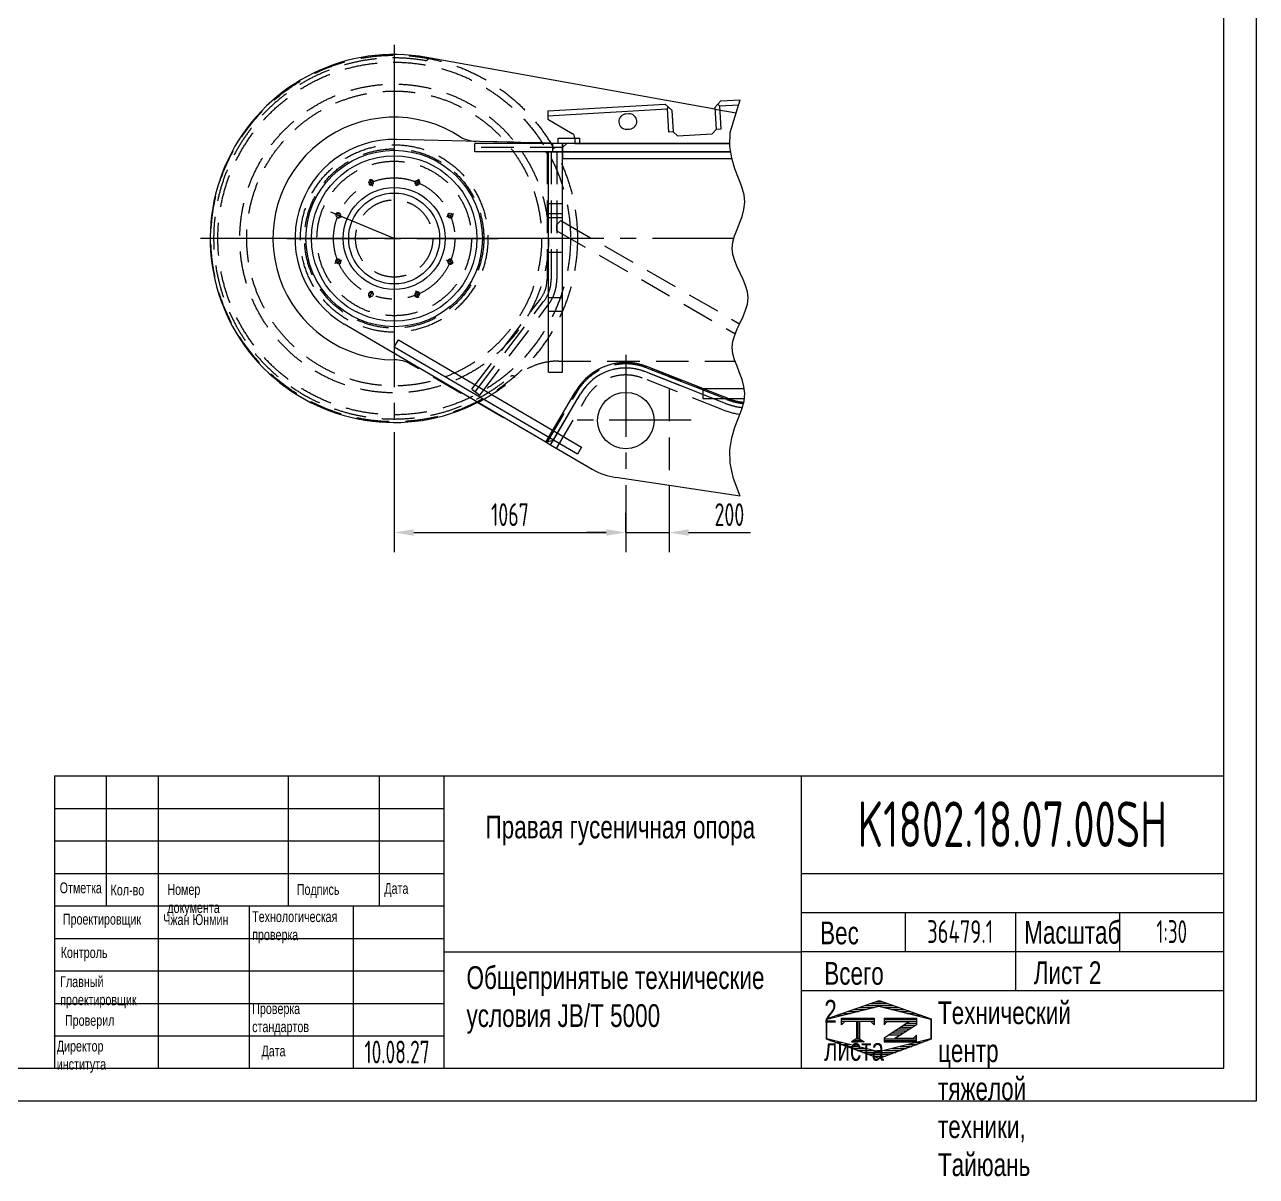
# Model space of a CAD drawing. Header units: millimetres. Extents: x 0 to 12600, y -348 to 8910.
# Drawn here: x 6923 to 12600, y -348 to 4960 of the extents above; entities that cross this region are included whole.
import ezdxf
from ezdxf.enums import TextEntityAlignment as Align

# ---------------------------------------------------------------- set-up
doc = ezdxf.new("R2010")
doc.units = ezdxf.units.MM
doc.header["$LTSCALE"] = 300
doc.linetypes.add('F', pattern=[0.75, 0.5, -0.25])
doc.linetypes.add('G', pattern=[2, 1.25, -0.25, 0.25, -0.25])
for name, color, linetype in [('01', 7, 'Continuous'), ('02', 1, 'Continuous'), ('04', 2, 'F'), ('05', 4, 'G'), ('08', 1, 'Continuous'), ('11', 3, 'Continuous'), ('THICK', 7, 'Continuous')]:
    doc.layers.add(name, color=color, linetype=linetype)
doc.styles.get("Standard").update_dxf_attribs({"font": 'isocp', "width": 0.707, "bigfont": 'intecad.shx'})
doc.dimstyles.new('INTE', dxfattribs={"dimscale": 30, "dimtxt": 3.5, "dimasz": 3, "dimexe": 3, "dimexo": 0, "dimgap": 1, "dimtad": 1, "dimdec": 3, "dimdsep": 46, "dimtxsty": 'Standard', "dimcen": 0, "dimclrd": 1, "dimclre": 1, "dimclrt": 3, "dimaunit": 1, "dimadec": 0, "dimazin": 0, "dimtfac": 1, "dimtdec": 3, "dimtmove": 0, "dimatfit": 0, "dimfxl": 1, "dimarcsym": 0})

# ---------------------------------------------------------------- blocks, each defined once
blk = doc.blocks.new('*D181')
at = {"layer": '08', "color": 1, "lineweight": -2}
for p, q in [((8626.6, 3081.4), (8626.6, 2529.3)), ((9693.6, 2835.4), (9693.6, 2529.3)), ((8716.6, 2619.3), (9603.6, 2619.3))]:
    blk.add_line(p, q, dxfattribs=at)
at = {"layer": '08', "color": 1}
for points in [[(8716.6, 2634.3), (8716.6, 2604.3), (8626.6, 2619.3)], [(9603.6, 2634.3), (9603.6, 2604.3), (9693.6, 2619.3)]]:
    blk.add_solid(points, dxfattribs=at)
at = {"layer": 'Defpoints', "color": 0}
for p in [(8626.6, 3081.4), (9693.6, 2835.4), (9693.6, 2619.3)]:
    blk.add_point(p, dxfattribs=at)
at = {"layer": '08', "color": 3, "insert": (9160.1, 2701.8), "char_height": 105, "attachment_point": 5}
blk.add_mtext('1067', dxfattribs=at)
blk = doc.blocks.new('q3tqtq')
at = {"layer": '04', "color": 2, "linetype": 'F'}
for radius in [432, 413]:
    blk.add_circle((3910.1, 4334.9), radius, dxfattribs=at)
at = {"layer": '05'}
blk.add_line((3910.1, 4796.9), (3910.1, 3872.9), dxfattribs=at)
at = {"layer": '05', "color": 4, "linetype": 'G'}
blk.add_line((3414.9, 4334.9), (4392.4, 4334.9), dxfattribs=at)
blk = doc.blocks.new('aqwerarqar')
blk.add_circle((2793.6, 4094.5), 235)
at = {"layer": '01'}
blk.add_circle((2793.6, 4094.5), 381, dxfattribs=at)
at = {"layer": '04', "color": 2, "linetype": 'F'}
blk.add_circle((2793.6, 4094.5), 356, dxfattribs=at)
at = {"layer": '05'}
for p, q in [((2793.6, 4505.5), (2793.6, 3683.5)), ((3204.6, 4094.5), (2382.6, 4094.5))]:
    blk.add_line(p, q, dxfattribs=at)
blk = doc.blocks.new('QWTQWETQWT')
at = {"layer": '04', "color": 2, "linetype": 'F'}
for radius in [844.5, 812.5, 711.5, 679.5]:
    blk.add_circle((4329.9, 14083.7), radius, dxfattribs=at)
at = {"layer": '05'}
for p, q in [((4329.9, 14973.2), (4329.9, 13194.2)), ((5219.4, 14083.7), (3440.4, 14083.7))]:
    blk.add_line(p, q, dxfattribs=at)
blk = doc.blocks.new('rerrererere')
at = {"layer": '01'}
blk.add_circle((2105.9, 7276.8), 9.6, dxfattribs=at)
at = {"layer": '02'}
blk.add_arc((2105.9, 7276.8), 12, 260, 170, dxfattribs=at)
at = {"layer": '05'}
blk.add_line((2090.4, 7283.2), (2122.9, 7269.7), dxfattribs=at)
blk = doc.blocks.new('A$C55326A15')
for p, q in [((0, 0), (0, 1016)), ((0, 1016), (64, 1016)), ((64, 0), (64, 1016)), ((0, 0), (64, 0))]:
    blk.add_line(p, q)
at = {"layer": '04', "color": 2, "linetype": 'F'}
for p, q in [((64, 775), (0, 775)), ((64, 730), (0, 730)), ((64, 711), (0, 711)), ((64, 552), (0, 552)), ((64, 343), (0, 343)), ((64, 279), (0, 279))]:
    blk.add_line(p, q, dxfattribs=at)
blk = doc.blocks.new('wewwewerwerw')
at = {"layer": '04', "color": 2, "linetype": 'F'}
for p, q in [((5391, 4260.9), (5391, 3673.4)), ((5391, 4260.9), (5436, 4260.9)), ((5410, 4260.9), (5410, 3673.4)), ((5436, 4260.9), (5436, 3673.4)), ((5045, 3165.9), (5360.1, 3581.6)), ((5060.1, 3154.4), (5375.3, 3570.1)), ((5080.9, 3138.7), (5396, 3554.4)), ((5045, 3165.9), (5080.9, 3138.7))]:
    blk.add_line(p, q, dxfattribs=at)
for radius in [152, 171, 197]:
    blk.add_arc((5239, 3673.4), radius, 322.8338, 0, dxfattribs=at)
blk = doc.blocks.new('*D182')
at = {"layer": '08', "color": 1, "lineweight": -2}
for p, q in [((9893.6, 2836), (9893.6, 2529.3)), ((9693.6, 2619.3), (9693.6, 2709.3)), ((9603.6, 2619.3), (9513.6, 2619.3)), ((9693.6, 2619.3), (9893.6, 2619.3)), ((9983.6, 2619.3), (10269.1, 2619.3))]:
    blk.add_line(p, q, dxfattribs=at)
at = {"layer": '08', "color": 1}
for points in [[(9603.6, 2634.3), (9603.6, 2604.3), (9693.6, 2619.3)], [(9983.6, 2634.3), (9983.6, 2604.3), (9893.6, 2619.3)]]:
    blk.add_solid(points, dxfattribs=at)
at = {"layer": 'Defpoints', "color": 0}
for p in [(9893.6, 2836), (9693.6, 2619.3), (9893.6, 2619.3)]:
    blk.add_point(p, dxfattribs=at)
at = {"layer": '08', "color": 3, "insert": (10171.3, 2701.8), "char_height": 105, "attachment_point": 5}
blk.add_mtext('200', dxfattribs=at)
blk = doc.blocks.new('*U228')
at = {"layer": '01'}
for points in [[(415, 5), (415, 292)], [(25, 5), (415, 5)]]:
    blk.add_lwpolyline(points, dxfattribs=at)
at = {"layer": '02'}
for points in [[(420, 0), (420, 297)], [(0, 0), (420, 0)]]:
    blk.add_lwpolyline(points, dxfattribs=at)
blk = doc.blocks.new('*X232')
at = {"color": 0}
for p, q in [((127.06, 7.8), (132.06, 7.8)), ((127.06, 7.5), (132.06, 7.5)), ((127.06, 7.2), (127.32, 7.2)), ((128.3, 5.7), (130.1, 5.7)), ((128.77, 6), (130.57, 6)), ((129.23, 6.3), (131.04, 6.3)), ((129.7, 6.6), (131.51, 6.6)), ((130.16, 6.9), (131.98, 6.9)), ((130.62, 7.2), (132.06, 7.2)), ((127.84, 5.4), (129.64, 5.4))]:
    blk.add_line(p, q, dxfattribs=at)
blk = doc.blocks.new('*X233')
at = {"color": 0}
for p, q in [((127.06, 4.8), (132.06, 4.8)), ((127.06, 4.5), (132.06, 4.5)), ((131.84, 5.1), (132.06, 5.1))]:
    blk.add_line(p, q, dxfattribs=at)
blk = doc.blocks.new('*X231')
at = {"color": 0}
for p, q in [((122.34, 4.5), (123.72, 4.5)), ((122.82, 4.8), (123.24, 4.8))]:
    blk.add_line(p, q, dxfattribs=at)
blk = doc.blocks.new('*X230')
at = {"color": 0}
for p, q in [((120.53, 7.8), (125.53, 7.8)), ((120.53, 7.5), (125.53, 7.5)), ((120.53, 7.2), (120.79, 7.2)), ((125.27, 7.2), (125.53, 7.2))]:
    blk.add_line(p, q, dxfattribs=at)
blk = doc.blocks.new('*X229')
at = {"color": 0}
for p, q in [((123.24, 9.6), (125.52, 9.6)), ((124.1, 9.9), (128.52, 9.9)), ((124.97, 10.2), (127.67, 10.2)), ((125.83, 10.5), (126.82, 10.5)), ((127.02, 9.6), (129.37, 9.6)), ((118.22, 7.8), (118.32, 7.8)), ((118.94, 8.1), (119.52, 8.1)), ((119.8, 8.4), (120.72, 8.4)), ((120.66, 8.7), (121.92, 8.7)), ((121.52, 9), (123.12, 9)), ((122.38, 9.3), (124.32, 9.3)), ((128.22, 9.3), (130.22, 9.3)), ((129.42, 9), (131.07, 9)), ((130.62, 8.7), (131.92, 8.7)), ((131.82, 8.4), (132.77, 8.4)), ((133.02, 8.1), (133.62, 8.1)), ((134.22, 7.8), (134.32, 7.8)), ((118.22, 7.5), (118.27, 7.5)), ((118.22, 7.2), (118.27, 7.2)), ((118.22, 6.9), (118.27, 6.9)), ((118.22, 6.6), (118.27, 6.6)), ((118.22, 6.3), (118.27, 6.3)), ((118.22, 6), (118.27, 6)), ((118.22, 5.7), (118.27, 5.7)), ((134.27, 7.5), (134.32, 7.5)), ((134.27, 7.2), (134.32, 7.2)), ((134.27, 6.9), (134.32, 6.9)), ((134.27, 6.6), (134.32, 6.6)), ((134.27, 6.3), (134.32, 6.3)), ((134.27, 6), (134.32, 6)), ((134.27, 5.7), (134.32, 5.7)), ((118.22, 5.4), (118.27, 5.4)), ((118.22, 5.1), (118.27, 5.1)), ((118.22, 4.8), (118.27, 4.8)), ((118.79, 4.5), (119.42, 4.5)), ((119.61, 4.2), (120.62, 4.2)), ((120.43, 3.9), (121.82, 3.9)), ((130.72, 3.9), (132.14, 3.9)), ((131.92, 4.2), (132.95, 4.2)), ((133.12, 4.5), (133.76, 4.5)), ((134.27, 5.4), (134.32, 5.4)), ((134.27, 5.1), (134.32, 5.1)), ((134.27, 4.8), (134.32, 4.8)), ((121.26, 3.6), (123.02, 3.6)), ((122.08, 3.3), (124.22, 3.3)), ((122.91, 3), (125.42, 3)), ((123.73, 2.7), (128.89, 2.7)), ((124.55, 2.4), (128.07, 2.4)), ((125.38, 2.1), (127.26, 2.1)), ((127.12, 3), (129.7, 3)), ((128.32, 3.3), (130.51, 3.3)), ((129.52, 3.6), (131.32, 3.6)), ((126.2, 1.8), (126.45, 1.8))]:
    blk.add_line(p, q, dxfattribs=at)

msp = doc.modelspace()

# ---------------------------------------------------------------- hatches: boundary and pattern name
at = {"layer": '02', "linetype": 'Continuous'}
h = msp.add_hatch(color=1, dxfattribs=at)
h.paths.add_polyline_path([(9337.5587, 4367.672), (9337.5587, 4374.4351), (9333.7759, 4374.4351, -0.002384357)], flags=16)
h.paths.add_polyline_path([(9333.7759, 4374.4351), (9331.0587, 4374.4351), (9331.0587, 4367.9351), (9337.5587, 4361.4351), (9337.5587, 4367.672, 0.002384357)])
h.paths.add_polyline_path([(9331.0587, 4374.4351), (9324.5587, 4374.4351), (9331.0587, 4367.9351)])

# ---------------------------------------------------------------- linework, layer by layer
for p, q in [((10104.4739, 4570.6307), (8776.459, 4809.0811)), ((10174.0479, 4412.4351), (8997.5587, 4412.4351)), ((8997.5587, 4374.4351), (8997.5587, 4412.4351)), ((10177.6683, 4374.4351), (8997.5587, 4374.4351)), ((9401.5587, 4374.4351), (10177.6683, 4374.4351)), ((9401.5587, 4342.4351), (10182.8832, 4342.4351)), ((9325.9775, 3036.0547), (8395.8733, 3579.9313)), ((10049.0587, 3282.4351), (10239.5695, 3282.4351)), ((10049.0587, 3282.4351), (10049.0587, 3237.4351)), ((10049.0587, 3237.4351), (10240.2972, 3237.4351)), ((9325.9775, 3036.0547), (9360.1453, 3045.0077)), ((9325.9775, 3036.0547), (9360.1453, 3045.0077))]:
    msp.add_line(p, q)
for radius in [406.5, 209.5]:
    msp.add_circle((8626.5587, 3974.4351), radius)
for centre, radius, start, end in [((8626.5588, 3974.435), 848.0001, 79.8183777, 297.0733125), ((8626.5587, 3974.4351), 457, 88.5853155, 239.6831212)]:
    msp.add_arc(centre, radius, start, end)
at = {"layer": '01'}
for p, q in [((10104.0636, 4577.7477), (10131.3465, 4608.3687)), ((10131.3465, 4608.3687), (10220.9867, 4613.5363)), ((9334.5587, 4562.4351), (9875.7708, 4593.6351)), ((9334.5587, 4540.3986), (9884.0254, 4572.0745)), ((9707.5678, 4548.8804), (9694.5894, 4548.1322)), ((9875.7708, 4593.6351), (9906.3918, 4566.3522)), ((9884.0254, 4572.0745), (9891.0813, 4579.9937)), ((9884.0254, 4572.0745), (9890.2411, 4464.2535)), ((9906.3918, 4566.3522), (9912.2046, 4465.5196)), ((10104.0636, 4577.7477), (10109.8765, 4476.9151)), ((10125.6243, 4586.0023), (10117.7051, 4593.0582)), ((10125.6243, 4586.0023), (10214.176, 4591.1071)), ((10125.6243, 4586.0023), (10131.84, 4478.1813)), ((9401.5587, 4412.4351), (8637.8413, 4431.2958)), ((9382.5587, 4437.4351), (9482.5587, 4437.4351)), ((9382.5587, 4412.4351), (9382.5587, 4437.4351)), ((9458.5587, 4437.4351), (9458.5587, 4412.4351)), ((9482.5587, 4412.4351), (9482.5587, 4437.4351)), ((9698.6181, 4478.2482), (9711.5965, 4478.9964)), ((9912.2046, 4465.5196), (9890.2411, 4464.2535)), ((9912.2046, 4465.5196), (9932.2667, 4447.6446)), ((9932.2667, 4447.6446), (10092.0015, 4456.8531)), ((10092.0015, 4456.8531), (10109.8765, 4476.9151)), ((10131.84, 4478.1813), (10109.8765, 4476.9151)), ((9401.5587, 4374.4351), (9401.5587, 4412.4351)), ((9458.5587, 4412.4351), (10174.0479, 4412.4351)), ((9967.3861, 4412.4351), (10174.0479, 4412.4351)), ((10049.0587, 3255.488), (9781.8386, 3360.6842)), ((9980.6074, 3282.4351), (9781.8386, 3360.6842)), ((10048.8562, 3282.4351), (9790.9963, 3383.9466)), ((9326.0074, 3036.1056), (9464.2525, 3271.2487)), ((9347.5587, 3023.4351), (9485.8039, 3258.5782)), ((9347.5587, 3023.4351), (9485.8039, 3258.5782)), ((10152.8351, 3214.6344), (10094.9166, 3237.4351)), ((10152.8351, 3214.6344), (10094.9166, 3237.4351)), ((9347.5587, 3023.4351), (9539.6059, 2911.1415)), ((10220.9867, 2787.2653), (9648.3446, 2872.8051))]:
    msp.add_line(p, q, dxfattribs=at)
at = {"layer": '01', "color": 7, "linetype": 'Continuous'}
for p, q in [((9334.5587, 4562.4351), (9334.5587, 4524.4351)), ((9334.5587, 4524.4351), (9446.1998, 4459.0037)), ((9401.5587, 4412.4351), (9401.5587, 4342.4351))]:
    msp.add_line(p, q, dxfattribs=at)
at = {"layer": '01'}
msp.add_lwpolyline([(8626.5587, 3473.9989), (8645.7404, 3506.8023), (9489.9958, 3013.1255), (9470.8141, 2980.3222)], close=True, dxfattribs=at)
msp.add_circle((9694.2528, 3135.2835), 130, dxfattribs=at)
for centre, radius, start, end in [((9696.6037, 4513.1902), 35, 93.2993578, 273.2993578), ((9709.5822, 4513.9384), 35, 273.2993578, 93.2993578), ((9693.5587, 3136.4351), 266, 68.5119808, 149.5479045), ((9693.5587, 3136.4351), 241, 68.5119808, 149.5479045), ((9693.5587, 3136.4351), 241, 68.5119808, 149.5479045), ((10264.5587, 3498.4351), 280, 248.5119808, 264.5142798), ((10264.5587, 3498.4351), 305, 248.5119808, 263.6456094), ((10264.5587, 3498.4351), 305, 248.5119808, 263.6456094), ((9693.5587, 3174.4351), 305, 239.6843663, 261.4748871)]:
    msp.add_arc(centre, radius, start, end, dxfattribs=at)
at = {"layer": '01', "color": 7, "linetype": 'Continuous'}
for centre, radius, start, end in [((8626.5587, 3974.4351), 559, 56.7872683, 270), ((9007.5587, 4574.4351), 152, 234.6515163, 268.5531495), ((9433.5587, 4437.4351), 25, 0, 59.625969), ((8626.5587, 3263.4351), 152, 60.0503255, 90)]:
    msp.add_arc(centre, radius, start, end, dxfattribs=at)
at = {"layer": '02', "color": 1, "linetype": 'Continuous'}
for p, q in [((9337.5587, 4361.4351), (9324.5587, 4374.4351)), ((9337.5587, 4374.4351), (9324.5587, 4374.4351)), ((9331.157, 3033.026), (9325.9775, 3036.0547)), ((9331.157, 3033.026), (9325.9775, 3036.0547)), ((9331.157, 3033.026), (9347.5587, 3023.4351)), ((9347.5587, 3023.4351), (9360.1782, 3045.0163))]:
    msp.add_line(p, q, dxfattribs=at)
at = {"layer": '02'}
msp.add_lwpolyline([(10220.9867, 2787.2653), (10189.562, 2867.7072), (10175.0446, 2938.5629), (10173.7961, 3000.9471), (10182.1784, 3055.9745), (10196.5532, 3104.7597), (10213.2821, 3148.4176), (10228.7269, 3188.0626), (10239.2494, 3224.8094), (10242.1386, 3259.6242), (10238.3933, 3292.8784), (10229.9397, 3324.7951), (10218.7039, 3355.597), (10206.6119, 3385.5073), (10195.5901, 3414.7487), (10187.5645, 3443.5443), (10184.4613, 3472.1169), (10187.6002, 3500.6524), (10195.8755, 3529.1879), (10207.575, 3557.7234), (10220.9867, 3586.2589), (10234.3984, 3614.7944), (10246.0979, 3643.3298), (10254.3732, 3671.8653), (10257.5121, 3700.4008), (10254.3732, 3728.9363), (10246.0979, 3757.4718), (10234.3984, 3786.0073), (10220.9867, 3814.5427), (10207.575, 3843.0782), (10195.8755, 3871.6137), (10187.6002, 3900.1492), (10184.4613, 3928.6847), (10187.5645, 3957.2573), (10195.5901, 3986.0529), (10206.6119, 4015.2943), (10218.7039, 4045.2046), (10229.9397, 4076.0065), (10238.3933, 4107.9232), (10242.1386, 4141.1774), (10239.2494, 4175.9922), (10228.7269, 4212.7391), (10213.2821, 4252.3841), (10196.5532, 4296.0419), (10182.1784, 4344.8271), (10173.7961, 4399.8545), (10175.0446, 4462.2388), (10220.9867, 4613.5363)], dxfattribs=at)
at = {"layer": '04', "color": 2, "linetype": 'F'}
for p, q in [((8785.5587, 4807.4468), (8780.9456, 4799.8253)), ((9402.5587, 4393.4351), (8997.5587, 4393.4351)), ((9402.5587, 4393.4351), (8997.5587, 4393.4351)), ((9401.5587, 4412.4351), (9003.7207, 4422.4836)), ((9356.5587, 4412.4351), (9356.5587, 4374.4351)), ((10177.6683, 4374.4351), (9401.5587, 4374.4351)), ((9402.5587, 4393.4351), (9421.5587, 4412.4351)), ((9402.5587, 4393.4351), (9402.5587, 4374.4351)), ((9376.0812, 4039.086), (9394.6513, 4057.2284)), ((9376.5587, 4009.9351), (9376.0812, 4039.086)), ((9394.6513, 4057.2284), (9401.5778, 4053.2254)), ((9401.5778, 4053.2254), (10214.6358, 3583.3277)), ((9376.5587, 4009.9351), (10189.6167, 3540.0374)), ((9383.2019, 3409.4351), (10197.5929, 3409.4351)), ((9325.7569, 3035.9969), (8702.443, 3395.1377)), ((10152.8351, 3214.6344), (9781.8386, 3360.6842)), ((10159.795, 3232.3138), (9788.7984, 3378.3636)), ((10032.4765, 3282.4351), (9788.7984, 3378.3636)), ((10161.9928, 3237.8968), (9790.9963, 3383.9466)), ((9182.5587, 3334.1477), (9179.8717, 3337.2372)), ((10141.1133, 3184.8586), (9770.1168, 3330.9084)), ((9326.0074, 3036.1056), (9464.2525, 3271.2487)), ((9334.205, 3038.2105), (9469.4248, 3268.2077)), ((9334.205, 3038.2105), (9469.4248, 3268.2077)), ((9360.2591, 3045.0375), (9485.8039, 3258.5782)), ((9375.1444, 3007.217), (9513.3896, 3242.36)), ((9893.5587, 3282.3132), (9893.5587, 2836.0477)), ((10159.795, 3232.3138), (10146.7857, 3237.4351)), ((9325.9775, 3036.0547), (9360.1453, 3045.0077))]:
    msp.add_line(p, q, dxfattribs=at)
at = {"layer": '04'}
msp.add_line((10104.4739, 4570.6307), (10202.6077, 4553.0104), dxfattribs=at)
at = {"layer": '04', "color": 2, "linetype": 'F'}
msp.add_circle((8626.5587, 3974.4351), 178, dxfattribs=at)
for centre, radius, start, end in [((8626.5587, 3974.4351), 832, 80.1680234, 310.1548701), ((8770.6796, 4806.0391), 12, 260.1680234, 328.8143905), ((10113.5587, 3408.4351), 202, 58.6921746, 59.9747227), ((10113.5587, 3408.4351), 152, 56.1864163, 59.9747227), ((9383.5587, 3104.4351), 305, 90, 131.2248596), ((9693.5587, 3136.4351), 266, 68.5119808, 149.5479045), ((9693.5587, 3136.4351), 260, 68.5119808, 149.5479045), ((9693.5587, 3136.4351), 260, 68.5119808, 149.5479045), ((9693.5587, 3136.4351), 241, 68.5119808, 149.5479045), ((8626.5588, 3974.435), 848.0001, 297.0733125, 310.969741), ((9170.817, 3329.3624), 12, 41.0136432, 130.1548701), ((9693.5587, 3136.4351), 209, 68.5119808, 149.5479045), ((10264.5587, 3498.4351), 280, 248.5119808, 264.5142798), ((10264.5587, 3498.4351), 337, 248.5119808, 262.3215037), ((10264.5587, 3498.4351), 305, 248.5119808, 263.6456094), ((10264.5587, 3498.4351), 286, 248.5119808, 264.2917246), ((10264.5587, 3498.4351), 286, 248.5119808, 264.2917246)]:
    msp.add_arc(centre, radius, start, end, dxfattribs=at)
at = {"layer": '05'}
for p, q in [((8626.5587, 4867.4351), (8626.5587, 3081.4351)), ((8626.5587, 4542.7925), (8626.5587, 3487.4351)), ((8626.5587, 4461.4351), (8626.5587, 3487.4351)), ((8626.5587, 3974.4351), (8334.7178, 4095.3196)), ((10192.3521, 3974.4351), (7733.5587, 3974.4351)), ((9113.5587, 3974.4351), (8139.5587, 3974.4351)), ((9113.5587, 3974.4351), (8139.5587, 3974.4351)), ((9693.5587, 3437.4351), (9693.5587, 2835.4351)), ((9693.5587, 3215.8578), (9693.5587, 3133.0125)), ((9693.5587, 3212.5705), (9693.5587, 3060.2998)), ((9994.5587, 3136.4351), (9392.5587, 3136.4351)), ((9769.694, 3136.4351), (9617.4233, 3136.4351)), ((9717.8388, 3136.4351), (9669.2785, 3136.4351)), ((9717.8388, 3136.4351), (9669.2785, 3136.4351)), ((9693.5587, 3160.7153), (9693.5587, 3112.155)), ((9693.5587, 3160.7153), (9693.5587, 3112.155))]:
    msp.add_line(p, q, dxfattribs=at)
msp.add_circle((8626.5587, 3974.4351), 279.5, dxfattribs=at)
at = {"layer": 'THICK'}
for p, q in [((7061.232, 1497.192), (7061.232, 150)), ((7061.232, 1497.192), (12450, 1497.192)), ((7300.6553, 1496.5422), (7300.6553, 1497.192)), ((7300.7328, 898.44), (7300.7328, 1497.192)), ((7540.2336, 150), (7540.2336, 1497.192)), ((8138.9856, 898.44), (8138.9856, 1497.192)), ((8558.112, 898.44), (8558.112, 1497.192)), ((8857.488, 150), (8857.488, 1497.192)), ((10504.056, 150), (10504.056, 1497.192)), ((12450, 150), (12450, 1497.192)), ((7061.232, 1048.128), (8857.488, 1048.128)), ((10504.056, 1048.128), (12450, 1048.128)), ((7061.232, 898.44), (8857.488, 898.44)), ((7959.36, 150), (7959.36, 898.44)), ((8438.3616, 150), (8438.3616, 898.44)), ((10504.056, 868.5024), (12450, 868.5024)), ((10983.0576, 688.8768), (10983.0576, 868.5024)), ((11491.9968, 509.2512), (11491.9968, 868.5024)), ((11970.9984, 688.8768), (11970.9984, 868.5024)), ((8857.488, 686.2817), (10504.056, 686.2817)), ((10504.056, 688.8768), (12450, 688.8768)), ((10504.056, 509.2512), (12450, 509.2512)), ((7061.232, 150), (12450, 150))]:
    msp.add_line(p, q, dxfattribs=at)
at = {"layer": 'THICK', "color": 3}
for p, q in [((7061.232, 1347.504), (8857.488, 1347.504)), ((7061.232, 1197.816), (8857.488, 1197.816)), ((7061.232, 748.752), (8857.488, 748.752)), ((7061.232, 599.064), (8857.488, 599.064)), ((10619.3779, 377.708), (10862.0234, 462.2212)), ((10862.0234, 462.2212), (11101.5176, 377.708)), ((7061.232, 449.376), (8857.488, 449.376)), ((10620.9535, 375.8047), (10860.4543, 435.6799)), ((10860.4543, 435.6799), (11099.9551, 375.8047)), ((10619.3779, 283.5909), (10619.3779, 377.708)), ((10620.9535, 285.9919), (10620.9535, 375.8047)), ((10688.5821, 350.5615), (10688.5821, 380.4991)), ((10688.5821, 380.4991), (10838.2701, 380.4991)), ((10703.5509, 365.5303), (10688.5821, 350.5615)), ((10823.3013, 365.5303), (10703.5509, 365.5303)), ((10756.8754, 365.6732), (10756.8754, 283.5609)), ((10763.424, 365.6732), (10763.424, 283.5609)), ((10770.9082, 365.6732), (10770.9082, 283.5609)), ((10838.2701, 350.5615), (10823.3013, 365.5303)), ((10838.2701, 380.4991), (10838.2701, 350.5615)), ((10884.1067, 380.4991), (10884.1067, 350.5615)), ((10884.1067, 380.4991), (11033.7947, 380.4991)), ((10884.1067, 350.5615), (10899.0755, 365.5303)), ((11001.9828, 365.5303), (10884.1067, 289.2632)), ((10899.0755, 365.5303), (11001.9828, 365.5303)), ((11033.7906, 350.8474), (10957.1035, 301.7677)), ((11033.7947, 380.4991), (11033.7947, 350.5615)), ((11099.9551, 375.8047), (11099.9551, 285.9919)), ((11101.5176, 377.708), (11101.5176, 283.5909)), ((7061.232, 299.688), (8857.488, 299.688)), ((10860.4543, 226.1167), (10620.9535, 285.9919)), ((10763.424, 290.4036), (10734.4228, 272.1564)), ((10763.424, 290.4036), (10792.4253, 272.1564)), ((11099.9551, 285.9919), (10860.4543, 226.1167)), ((10884.1067, 289.2632), (10884.1067, 272.1564)), ((10957.1035, 301.7677), (10934.2247, 287.1252)), ((11018.8218, 287.1252), (10934.2247, 287.1252)), ((11033.7906, 302.094), (11018.8218, 287.1252)), ((11033.7906, 272.1564), (11033.7906, 302.094)), ((10862.0234, 195.2362), (10619.3779, 283.5909)), ((10734.4228, 272.1564), (10763.424, 272.1564)), ((10792.4253, 272.1564), (10763.424, 272.1564)), ((11101.5176, 283.5909), (10862.0234, 195.2362)), ((10884.1067, 272.1564), (11033.7906, 272.1564))]:
    msp.add_line(p, q, dxfattribs=at)
for p in [(7061.232, 299.688), (7061.232, 150)]:
    msp.add_point(p, dxfattribs=at)

# ---------------------------------------------------------------- block references
for name, p in [('QWTQWETQWT', (4296.6912, -10109.2563)), ('q3tqtq', (4716.4536, -360.4424)), ('aqwerarqar', (5832.9922, -120.023))]:
    msp.add_blockref(name, p)
at = {"layer": '01', "xscale": 30, "yscale": 30, "zscale": 30}
msp.add_blockref('*U228', (0, 0), dxfattribs=at)
at = {"layer": '01'}
for name, p in [('wewwewerwerw', (3940.0508, 113.5489)), ('A$C55326A15', (9337.5587, 3358.4351))]:
    msp.add_blockref(name, p, dxfattribs=at)
at = {"layer": '05'}
for p, rotation in [((1885.0281, 576.3301), 314.9999999999999), ((1456.7536, 6338.5941), 270), ((5228.4537, 10715.9657), 225.0000000000001), ((12024.6637, -2767.0955), 45.00000000000009), ((10990.7176, 11144.2402), 180), ((15796.3638, 1610.2762), 90), ((15368.0893, 7372.5401), 134.9999999999999)]:
    msp.add_blockref('rerrererere', p, dxfattribs=dict(at, rotation=rotation))
msp.add_blockref('rerrererere', (6262.3998, -3195.37), dxfattribs=at)
at = {"layer": 'THICK', "color": 3, "xscale": 29.9376000000002, "yscale": 29.93759999999975, "zscale": 29.9376}
for name in ['*X229', '*X230', '*X232', '*X231', '*X233']:
    msp.add_blockref(name, (7080.1662, 142.6855), dxfattribs=at)

# ---------------------------------------------------------------- texts
at = {"layer": '01', "attachment_point": 1}
for s, insert, char_height in [('{\\fArial|b0|i0|c204|p34;\\C3;Правая гусеничная опора}', (9047.451, 1314.533), 105), ('{\\fArial|b0|i0|c204|p34;Отметка}', (7084.8457, 1006.5624), 50), ('{\\fArial|b0|i0|c204|p34;Кол-во}', (7319.5741, 996.7905), 50), ('{\\fArial|b0|i0|c204|p34;Подпись}', (8177.7999, 999.2335), 50), ('{\\fArial|b0|i0|c204|p34;Дата}', (8581.2394, 1004.1195), 50), ('{\\fArial|b0|i0|c204|p34;Проектировщик}', (7099.5163, 862.4265), 50), ('{\\fArial|b0|i0|c204|p34;\\C3;Чжан Юнмин}', (7562.1656, 860.2027), 50), ('{\\fArial|b0|i0|c204|p34;Технологическая\\Pпроверка}', (7971.9877, 873.9088), 50), ('{\\fArial|b0|i0|c204|p34;Вес}', (10589.3727, 826.4905), 105), ('{\\fArial|b0|i0|c204|p34;Масштаб}', (11529.973, 829.2304), 105), ('{\\fArial|b0|i0|c204|p34;Общепринятые технические\\Pусловия \\fArial|b0|i0|c0|p34;JB/T 5000}', (8959.744, 620.5434), 105), ('{\\fArial|b0|i0|c204|p34;Лист 2}', (11573.8494, 642.9163), 105), ('{\\fArial|b0|i0|c204|p34;Главный\\Pпроектировщик}', (7087.2908, 574.1548), 50), ('{\\fArial|b0|i0|c204|p34;Проверил}', (7109.2966, 395.8172), 50)]:
    msp.add_mtext(s, dxfattribs=dict(at, insert=insert, char_height=char_height))
for s, insert, char_height, width in [('{\\fArial|b0|i0|c204|p34;Номер документа}', (7581.1985, 999.2335), 50, 4.89016), ('{\\fArial|b0|i0|c204|p34;Контроль}', (7089.7359, 708.5187), 50, 2.445102), ('{\\fArial|b0|i0|c204|p34;Всего 2 листа}', (10608.5686, 640.1764), 105, 5.484539), ('{\\fArial|b0|i0|c204|p34;Технический центр\\Pтяжелой техники, Тайюань}', (11132.633, 458.546), 105, 5.484584), ('{\\fArial|b0|i0|c204|p34;Проверка\\Pстандартов}', (7972.0789, 450), 50, 877.921064), ('{\\fArial|b0|i0|c204|p34;Директор института}', (7071.6778, 277.3801), 50, 1.71475), ('{\\fArial|b0|i0|c204|p34;Дата}', (8014.9474, 254.9131), 50, 1.71475)]:
    msp.add_mtext(s, dxfattribs=dict(at, insert=insert, char_height=char_height, width=width))
at = {"layer": '11'}
for s, height, width, p, p2 in [('K1802.18.07.00SH', 210, 0.696129, (10761.9728, 1170), (12188.0272, 1170)), ('36479.1', 105, 0.682068, (11082.6885, 727.5), (11387.3115, 727.5)), ('1:30', 105, 0.655288, (12139.4475, 727.5), (12280.5525, 727.5)), ('10.08.27', 105, 0.642055, (8490, 172.5), (8790, 172.5))]:
    msp.add_text(s, height=height, dxfattribs=dict(at, width=width)).set_placement(p, p2, align=Align.FIT)

# ---------------------------------------------------------------- dimensions: what is measured, and where the dimension line sits
at = {"layer": '08'}
for base, p1, p2, picture, middle in [((9693.5587, 2619.3208), (8626.5587, 3081.4351), (9693.5587, 2835.4351), '*D181', (9160.0587, 2701.8208)), ((9893.5587, 2619.3208), (9693.5587, 2619.3208), (9893.5587, 2836.0477), '*D182', (10171.342, 2701.8311))]:
    dim = msp.add_linear_dim(base=base, p1=p1, p2=p2, dimstyle='INTE', dxfattribs=at)
    dim.commit()
    dim.dimension.update_dxf_attribs({"geometry": picture, "text_midpoint": middle})

doc.saveas('drawing.dxf')
